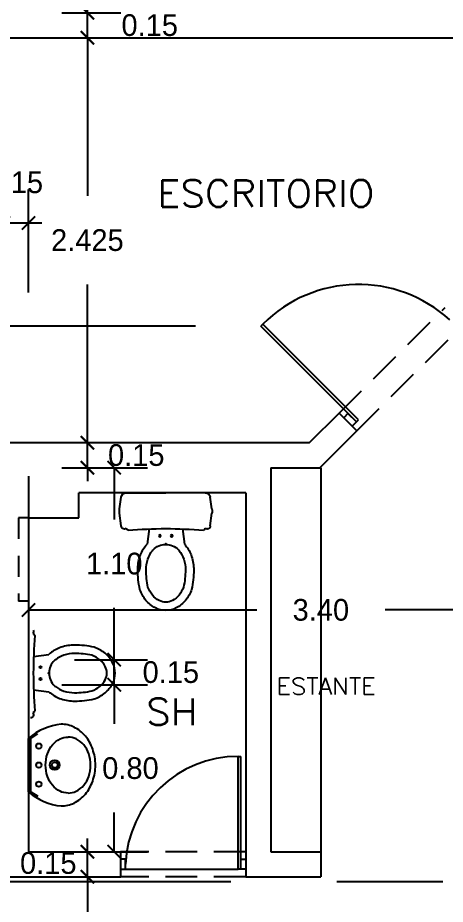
# Model space of a CAD drawing. Header units: millimetres. Extents: x 223 to 336, y 70 to 137.
# Drawn here: x 262.91 to 265.47, y 122.43 to 127.74 of the extents above; entities that cross this region are included whole.
import ezdxf

# ---------------------------------------------------------------- set-up
doc = ezdxf.new("R2010")
doc.units = ezdxf.units.MM
doc.linetypes.add('CENTERX2', pattern=[101.6, 63.5, -12.7, 12.7, -12.7])
doc.linetypes.add('HIDDEN', pattern=[9.525, 6.35, -3.175])
doc.layers.add('COTAS', color=3, linetype='Continuous', lineweight=9)
for name, color, linetype in [('linea-corte', 140, 'CENTERX2'), ('MUEBLES', 253, 'Continuous'), ('MUROS', 5, 'Continuous'), ('pisos', 8, 'Continuous'), ('PROYECCIONES', 6, 'HIDDEN'), ('PUERTAS', 2, 'Continuous'), ('TEXTOS', 4, 'Continuous')]:
    doc.layers.add(name, color=color, linetype=linetype)
doc.styles.add('ROMANS', font='romans.shx', dxfattribs={"height": 0.05})
doc.dimstyles.new('ISO-25', dxfattribs={"dimtxt": 0.13, "dimasz": 0.08, "dimexe": 0.2, "dimexo": 0.2, "dimgap": 0.2, "dimtad": 0, "dimtih": 1, "dimtoh": 1, "dimdec": 3, "dimdsep": 46, "dimtxsty": 'Standard', "dimblk": 'ARCHTICK', "dimcen": 3, "dimadec": 0, "dimazin": 0, "dimtfac": 1, "dimtdec": 3, "dimtmove": 0, "dimatfit": 3, "dimldrblk": 'ARCHTICK', "dimfxl": 1, "dimarcsym": 0})

# ---------------------------------------------------------------- blocks, each defined once
blk = doc.blocks.new('_ARCHTICK')
at = {"color": 0, "linetype": 'ByBlock', "const_width": 0.15}
blk.add_lwpolyline([(-0.5, -0.5), (0.5, 0.5)], dxfattribs=at)
blk = doc.blocks.new('*D173')
at = {"layer": 'COTAS', "color": 0, "lineweight": -2, "ltscale": 0.05, "transparency": 16777216}
for p, q in [((262.9788, 124.9958), (262.9788, 123.9937)), ((266.4788, 124.6208), (266.4788, 123.9937)), ((262.9788, 124.1937), (264.3446, 124.1937)), ((266.4788, 124.1937), (265.1129, 124.1937))]:
    blk.add_line(p, q, dxfattribs=at)
at = {"layer": 'Defpoints', "color": 0, "ltscale": 0.05, "transparency": 16777216}
for p in [(262.9788, 125.1958), (266.4788, 124.8208), (262.9788, 124.1937)]:
    blk.add_point(p, dxfattribs=at)
at = {"layer": 'COTAS', "color": 0, "lineweight": -2, "ltscale": 0.05, "transparency": 16777216, "xscale": 0.08, "yscale": 0.08, "zscale": 0.08, "rotation": 180}
blk.add_blockref('_ARCHTICK', (262.9788, 124.1937), dxfattribs=at)
at = {"layer": 'COTAS', "color": 0, "lineweight": -2, "ltscale": 0.05, "transparency": 16777216, "xscale": 0.08, "yscale": 0.08, "zscale": 0.08}
blk.add_blockref('_ARCHTICK', (266.4788, 124.1937), dxfattribs=at)
at = {"layer": 'COTAS', "color": 0, "ltscale": 0.05, "transparency": 16777216, "insert": (264.7288, 124.1937), "char_height": 0.13, "attachment_point": 5}
blk.add_mtext('3.40', dxfattribs=at)
blk = doc.blocks.new('*D175')
at = {"layer": 'COTAS', "color": 0, "lineweight": -2, "ltscale": 0.05, "transparency": 16777216}
for p, q in [((263.1788, 125.0458), (263.6915, 125.0458)), ((263.4915, 125.0458), (263.4915, 124.7358)), ((263.4915, 123.8958), (263.4915, 124.2058)), ((263.2538, 123.8958), (263.6915, 123.8958))]:
    blk.add_line(p, q, dxfattribs=at)
at = {"layer": 'Defpoints', "color": 0, "ltscale": 0.05, "transparency": 16777216}
for p in [(262.9788, 125.0458), (263.4915, 125.0458), (263.0538, 123.8958)]:
    blk.add_point(p, dxfattribs=at)
at = {"layer": 'COTAS', "color": 0, "lineweight": -2, "ltscale": 0.05, "transparency": 16777216, "xscale": 0.08, "yscale": 0.08, "zscale": 0.08}
for p, rotation in [((263.4915, 125.0458), 90), ((263.4915, 123.8958), 270)]:
    blk.add_blockref('_ARCHTICK', p, dxfattribs=dict(at, rotation=rotation))
at = {"layer": 'COTAS', "color": 0, "ltscale": 0.05, "transparency": 16777216, "insert": (263.4915, 124.4708), "char_height": 0.13, "attachment_point": 5}
blk.add_mtext('1.10', dxfattribs=at)
blk = doc.blocks.new('*D192')
at = {"layer": 'COTAS', "color": 0, "lineweight": -2, "ltscale": 0.05, "transparency": 16777216}
for p, q in [((263.2931, 122.5958), (263.5308, 122.5958)), ((263.3308, 122.5958), (263.3308, 122.3608)), ((263.3308, 121.5958), (263.3308, 121.8308)), ((263.2931, 121.5958), (263.5308, 121.5958))]:
    blk.add_line(p, q, dxfattribs=at)
at = {"layer": 'Defpoints', "color": 0, "ltscale": 0.05, "transparency": 16777216}
for p in [(263.0931, 122.5958), (263.3308, 122.5958), (263.0931, 121.5958)]:
    blk.add_point(p, dxfattribs=at)
at = {"layer": 'COTAS', "color": 0, "lineweight": -2, "ltscale": 0.05, "transparency": 16777216, "xscale": 0.08, "yscale": 0.08, "zscale": 0.08}
for p, rotation in [((263.3308, 122.5958), 90), ((263.3308, 121.5958), 270)]:
    blk.add_blockref('_ARCHTICK', p, dxfattribs=dict(at, rotation=rotation))
at = {"layer": 'COTAS', "color": 0, "ltscale": 0.05, "transparency": 16777216, "insert": (263.3308, 122.0958), "char_height": 0.13, "attachment_point": 5}
blk.add_mtext('1.00', dxfattribs=at)
blk = doc.blocks.new('*D193')
at = {"layer": 'COTAS', "color": 0, "lineweight": -2, "ltscale": 0.05, "transparency": 16777216}
for p, q in [((263.3308, 122.7458), (263.3308, 122.8258)), ((263.1788, 122.7458), (263.5308, 122.7458)), ((263.3308, 122.5958), (263.3308, 122.7458)), ((263.3308, 122.5958), (263.3308, 122.7458)), ((263.2931, 122.5958), (263.5308, 122.5958)), ((263.3308, 122.5958), (263.3308, 122.5158))]:
    blk.add_line(p, q, dxfattribs=at)
at = {"layer": 'Defpoints', "color": 0, "ltscale": 0.05, "transparency": 16777216}
for p in [(262.9788, 122.7458), (263.3308, 122.7458), (263.0931, 122.5958)]:
    blk.add_point(p, dxfattribs=at)
at = {"layer": 'COTAS', "color": 0, "lineweight": -2, "ltscale": 0.05, "transparency": 16777216, "xscale": 0.08, "yscale": 0.08, "zscale": 0.08}
for p, rotation in [((263.3308, 122.7458), 270), ((263.3308, 122.5958), 90)]:
    blk.add_blockref('_ARCHTICK', p, dxfattribs=dict(at, rotation=rotation))
at = {"layer": 'COTAS', "color": 0, "ltscale": 0.05, "transparency": 16777216, "insert": (263.0967, 122.6772), "char_height": 0.13, "attachment_point": 5}
blk.add_mtext('0.15', dxfattribs=at)
blk = doc.blocks.new('*D194')
at = {"layer": 'COTAS', "color": 0, "lineweight": -2, "ltscale": 0.05, "transparency": 16777216}
for p, q in [((263.1788, 123.7458), (263.6915, 123.7458)), ((263.4915, 123.7458), (263.4915, 123.5108)), ((263.4915, 122.7458), (263.4915, 122.9808)), ((263.1788, 122.7458), (263.6915, 122.7458))]:
    blk.add_line(p, q, dxfattribs=at)
at = {"layer": 'Defpoints', "color": 0, "ltscale": 0.05, "transparency": 16777216}
for p in [(262.9788, 123.7458), (263.4915, 123.7458), (262.9788, 122.7458)]:
    blk.add_point(p, dxfattribs=at)
at = {"layer": 'COTAS', "color": 0, "lineweight": -2, "ltscale": 0.05, "transparency": 16777216, "xscale": 0.08, "yscale": 0.08, "zscale": 0.08}
for p, rotation in [((263.4915, 123.7458), 90), ((263.4915, 122.7458), 270)]:
    blk.add_blockref('_ARCHTICK', p, dxfattribs=dict(at, rotation=rotation))
at = {"layer": 'COTAS', "color": 0, "ltscale": 0.05, "transparency": 16777216, "insert": (263.5887, 123.2458), "char_height": 0.13, "attachment_point": 5}
blk.add_mtext('0.80', dxfattribs=at)
blk = doc.blocks.new('*D195')
at = {"layer": 'COTAS', "color": 0, "lineweight": -2, "ltscale": 0.05, "transparency": 16777216}
for p, q in [((263.4915, 123.8958), (263.4915, 123.9758)), ((263.2538, 123.8958), (263.6915, 123.8958)), ((263.4915, 123.7458), (263.4915, 123.8958)), ((263.4915, 123.7458), (263.4915, 123.8958)), ((263.1788, 123.7458), (263.6915, 123.7458)), ((263.4915, 123.7458), (263.4915, 123.6658))]:
    blk.add_line(p, q, dxfattribs=at)
at = {"layer": 'Defpoints', "color": 0, "ltscale": 0.05, "transparency": 16777216}
for p in [(263.0538, 123.8958), (263.4915, 123.8958), (262.9788, 123.7458)]:
    blk.add_point(p, dxfattribs=at)
at = {"layer": 'COTAS', "color": 0, "lineweight": -2, "ltscale": 0.05, "transparency": 16777216, "xscale": 0.08, "yscale": 0.08, "zscale": 0.08}
for p, rotation in [((263.4915, 123.8958), 270), ((263.4915, 123.7458), 90)]:
    blk.add_blockref('_ARCHTICK', p, dxfattribs=dict(at, rotation=rotation))
at = {"layer": 'COTAS', "color": 0, "ltscale": 0.05, "transparency": 16777216, "insert": (263.8305, 123.8208), "char_height": 0.13, "attachment_point": 5}
blk.add_mtext('0.15', dxfattribs=at)
blk = doc.blocks.new('*D240')
at = {"layer": 'COTAS', "color": 0, "lineweight": -2, "ltscale": 0.05, "transparency": 16777216}
for p, q in [((263.3308, 125.1958), (263.3308, 125.2758)), ((263.1788, 125.1958), (263.5308, 125.1958)), ((263.3308, 125.0458), (263.3308, 125.1958)), ((263.3308, 125.0458), (263.3308, 125.1958)), ((263.1788, 125.0458), (263.5308, 125.0458)), ((263.3308, 125.0458), (263.3308, 124.9658))]:
    blk.add_line(p, q, dxfattribs=at)
at = {"layer": 'Defpoints', "color": 0, "ltscale": 0.05, "transparency": 16777216}
for p in [(262.9788, 125.1958), (263.3308, 125.1958), (262.9788, 125.0458)]:
    blk.add_point(p, dxfattribs=at)
at = {"layer": 'COTAS', "color": 0, "lineweight": -2, "ltscale": 0.05, "transparency": 16777216, "xscale": 0.08, "yscale": 0.08, "zscale": 0.08}
for p, rotation in [((263.3308, 125.1958), 270), ((263.3308, 125.0458), 90)]:
    blk.add_blockref('_ARCHTICK', p, dxfattribs=dict(at, rotation=rotation))
at = {"layer": 'COTAS', "color": 0, "ltscale": 0.05, "transparency": 16777216, "insert": (263.6234, 125.1208), "char_height": 0.13, "attachment_point": 5}
blk.add_mtext('0.15', dxfattribs=at)
blk = doc.blocks.new('*D241')
at = {"layer": 'COTAS', "color": 0, "lineweight": -2, "ltscale": 0.05, "transparency": 16777216}
for p, q in [((263.1788, 127.6208), (263.5308, 127.6208)), ((263.3308, 127.6208), (263.3308, 126.6733)), ((263.3308, 125.1958), (263.3308, 126.1433)), ((263.1788, 125.1958), (263.5308, 125.1958))]:
    blk.add_line(p, q, dxfattribs=at)
at = {"layer": 'Defpoints', "color": 0, "ltscale": 0.05, "transparency": 16777216}
for p in [(262.9788, 127.6208), (263.3308, 127.6208), (262.9788, 125.1958)]:
    blk.add_point(p, dxfattribs=at)
at = {"layer": 'COTAS', "color": 0, "lineweight": -2, "ltscale": 0.05, "transparency": 16777216, "xscale": 0.08, "yscale": 0.08, "zscale": 0.08}
for p, rotation in [((263.3308, 127.6208), 90), ((263.3308, 125.1958), 270)]:
    blk.add_blockref('_ARCHTICK', p, dxfattribs=dict(at, rotation=rotation))
at = {"layer": 'COTAS', "color": 0, "ltscale": 0.05, "transparency": 16777216, "insert": (263.3308, 126.4083), "char_height": 0.13, "attachment_point": 5}
blk.add_mtext('2.425', dxfattribs=at)
blk = doc.blocks.new('*D242')
at = {"layer": 'COTAS', "color": 0, "lineweight": -2, "ltscale": 0.05, "transparency": 16777216}
for p, q in [((263.3308, 127.7708), (263.3308, 127.8508)), ((263.1788, 127.7708), (263.5308, 127.7708)), ((263.3308, 127.6208), (263.3308, 127.7708)), ((263.3308, 127.6208), (263.3308, 127.7708)), ((263.1788, 127.6208), (263.5308, 127.6208)), ((263.3308, 127.6208), (263.3308, 127.5408))]:
    blk.add_line(p, q, dxfattribs=at)
at = {"layer": 'Defpoints', "color": 0, "ltscale": 0.05, "transparency": 16777216}
for p in [(262.9788, 127.7708), (263.3308, 127.7708), (262.9788, 127.6208)]:
    blk.add_point(p, dxfattribs=at)
at = {"layer": 'COTAS', "color": 0, "lineweight": -2, "ltscale": 0.05, "transparency": 16777216, "xscale": 0.08, "yscale": 0.08, "zscale": 0.08}
for p, rotation in [((263.3308, 127.7708), 270), ((263.3308, 127.6208), 90)]:
    blk.add_blockref('_ARCHTICK', p, dxfattribs=dict(at, rotation=rotation))
at = {"layer": 'COTAS', "color": 0, "ltscale": 0.05, "transparency": 16777216, "insert": (263.7041, 127.6958), "char_height": 0.13, "attachment_point": 5}
blk.add_mtext('0.15', dxfattribs=at)
blk = doc.blocks.new('Lavats14')
for p, q in [((-0.16, 0), (0.16, 0)), ((-0.16, -0.014), (-0.1871, -0.0546)), ((-0.16, -0.014), (0.16, -0.014)), ((0.16, -0.014), (0.1871, -0.0546))]:
    blk.add_line(p, q)
for points in [[(-0.1679, -0.2366, -0.115976), (-0.1565, -0.1883, -0.104098), (-0.1206, -0.1429, -0.090776), (-0.0674, -0.113, -0.083177), (0, -0.1017, -0.083177), (0.0674, -0.113, -0.090776), (0.1206, -0.1429, -0.104098), (0.1565, -0.1883, -0.115976), (0.1679, -0.2366, -0.115976)], [(-0.245, -0.1961, 0.115976), (-0.2271, -0.2721, 0.104098), (-0.1732, -0.3402, 0.090776), (-0.0957, -0.3839, 0.083177), (0, -0.4, 0.083177), (0.0957, -0.3839, 0.090776), (0.1732, -0.3402, 0.104098), (0.2271, -0.2721, 0.115976), (0.245, -0.1961, 0.115976)], [(-0.1679, -0.2366, 0.115976), (-0.1565, -0.285, 0.104098), (-0.1206, -0.3304, 0.090776), (-0.0674, -0.3603, 0.083177), (0, -0.3716, 0.083177), (0.0674, -0.3603, 0.090776), (0.1206, -0.3304, 0.104098), (0.1565, -0.285, 0.115976), (0.1679, -0.2366, 0.115976)]]:
    blk.add_lwpolyline(points, format="xyb")
for centre, radius in [((-0.1144, -0.0613), 0.016), ((0, -0.0613), 0.016), ((0.1138, -0.0613), 0.016), ((0, -0.1564), 0.029), ((0, -0.1564), 0.0172)]:
    blk.add_circle(centre, radius)
for centre, start, end in [((0.0997, -0.229), 138.5888, 174.5373), ((-0.0997, -0.229), 5.4627, 41.4112)]:
    blk.add_arc(centre, 0.3463, start, end)
blk = doc.blocks.new('Waters02')
for p, q in [((-0.2369, 0), (0, 0)), ((0, 0), (0.2369, 0)), ((0.2369, 0), (0, 0)), ((-0.2763, -0.0968), (-0.2666, -0.0259)), ((0.2763, -0.0968), (0.2666, -0.0259)), ((-0.2665, -0.1989), (-0.2764, -0.1232)), ((0.2665, -0.1989), (0.2764, -0.1232)), ((-0.0999, -0.2168), (-0.1124, -0.3084)), ((0.1001, -0.2168), (0.1123, -0.3084))]:
    blk.add_line(p, q)
for points in [[(-0.1124, -0.3084, 0.013963), (-0.1187, -0.3158, 0.089637), (-0.1546, -0.3811, 0.081306), (-0.1679, -0.462, 0.056545), (-0.1546, -0.5792, 0.089637), (-0.1187, -0.6444, 0.104644), (-0.0624, -0.69, 0.118458), (0, -0.705, 0.108474)], [(0, -0.705, 0.118458), (0.0624, -0.69, 0.104644), (0.1187, -0.6444, 0.089637), (0.1546, -0.5792, 0.056545), (0.1679, -0.462, 0.081306), (0.1546, -0.3811, 0.089637), (0.1187, -0.3158, 0.014084), (0.1123, -0.3084, 0.108474)], [(-0.0754, -0.3421, 0.013963), (-0.0799, -0.3474, 0.089637), (-0.1073, -0.397, 0.081306), (-0.1179, -0.462, 0.055176), (-0.1065, -0.5655, 0.085892), (-0.0799, -0.6129, 0.104644), (-0.0397, -0.6455, 0.118458), (0, -0.655, 0.118458)], [(0, -0.655, 0.118458), (0.0397, -0.6455, 0.104644), (0.0799, -0.6129, 0.085892), (0.1065, -0.5655, 0.055176), (0.1179, -0.462, 0.081306), (0.1073, -0.397, 0.089637), (0.0799, -0.3474, 0.014084), (0.0753, -0.342, 0.014084)]]:
    blk.add_lwpolyline(points, format="xyb")
for centre in [(-0.0351, -0.2578), (0.0352, -0.2578)]:
    blk.add_circle(centre, 0.00635)
for centre, radius, start, end in [((-0.2369, -0.03), 0.03, 90, 172.2348), ((0.2369, -0.03), 0.03, 7.7652, 90), ((-0.1772, -0.1103), 0.1, 172.2348, 187.4314), ((0.1772, -0.1103), 0.1, 352.5686, 7.7652), ((-0.2368, -0.195), 0.03, 187.4314, 224.9532), ((0.2368, -0.195), 0.03, 315.0468, 352.5686), ((-0.2492, -0.1825), 0.0348, 255.4253, 291.0227), ((-0.223, -0.2095), 0.0148, 201.6897, 259.5639), ((0.0001, -3.0244), 2.8094, 90.0016, 94.6091), ((0.0001, -3.0244), 2.8094, 85.3931, 90.0016), ((-0.0001, -3.0244), 2.8094, 85.3909, 89.9984), ((0.223, -0.2095), 0.0148, 280.4361, 338.3103), ((0.2492, -0.1825), 0.0348, 248.9773, 284.5747), ((0, -0.4116), 0.1025, 42.7314, 137.3026)]:
    blk.add_arc(centre, radius, start, end)
blk.add_point((0, -0.305))
blk = doc.blocks.new('*D296')
at = {"layer": 'COTAS', "color": 0, "lineweight": -2, "ltscale": 0.05, "transparency": 16777216}
for p, q in [((262.8288, 126.0958), (262.8288, 126.7116)), ((262.9788, 126.0958), (262.9788, 126.7116)), ((262.8288, 126.5116), (262.7488, 126.5116)), ((262.8288, 126.5116), (262.9788, 126.5116)), ((262.9788, 126.5116), (263.0588, 126.5116))]:
    blk.add_line(p, q, dxfattribs=at)
at = {"layer": 'Defpoints', "color": 0, "ltscale": 0.05, "transparency": 16777216}
for p in [(262.9788, 126.5116), (262.8288, 125.8958), (262.9788, 125.8958)]:
    blk.add_point(p, dxfattribs=at)
at = {"layer": 'COTAS', "color": 0, "lineweight": -2, "ltscale": 0.05, "transparency": 16777216, "xscale": 0.08, "yscale": 0.08, "zscale": 0.08}
blk.add_blockref('_ARCHTICK', (262.8288, 126.5116), dxfattribs=at)
at = {"layer": 'COTAS', "color": 0, "lineweight": -2, "ltscale": 0.05, "transparency": 16777216, "xscale": 0.08, "yscale": 0.08, "zscale": 0.08, "rotation": 180}
blk.add_blockref('_ARCHTICK', (262.9788, 126.5116), dxfattribs=at)
at = {"layer": 'COTAS', "color": 0, "ltscale": 0.05, "transparency": 16777216, "insert": (262.8965, 126.7545), "char_height": 0.13, "attachment_point": 5}
blk.add_mtext('0.15', dxfattribs=at)
blk = doc.blocks.new('A$C235B6341')
for p, q in [((0.1666, 0.4882), (0.1541, 0.3966)), ((0.3666, 0.4882), (0.3788, 0.3966))]:
    blk.add_line(p, q)
for points in [[(0.1541, 0.3966, 0.013963), (0.1478, 0.3892, 0.089637), (0.1119, 0.3239, 0.081306), (0.0986, 0.243, 0.056545), (0.1119, 0.1258, 0.089637), (0.1478, 0.0606, 0.104644), (0.2041, 0.015, 0.118458), (0.2665, 0, 0.108474)], [(0.2665, 0, 0.118458), (0.3289, 0.015, 0.104644), (0.3852, 0.0606, 0.089637), (0.4211, 0.1258, 0.056545), (0.4344, 0.243, 0.081306), (0.4211, 0.3239, 0.089637), (0.3852, 0.3892, 0.014084), (0.3788, 0.3966, 0.108474)], [(0.1911, 0.3629, 0.013963), (0.1866, 0.3576, 0.089637), (0.1592, 0.308, 0.081306), (0.1486, 0.243, 0.055176), (0.16, 0.1395, 0.085892), (0.1866, 0.0921, 0.104644), (0.2268, 0.0595, 0.118458), (0.2665, 0.05, 0.118458)], [(0.2665, 0.05, 0.118458), (0.3062, 0.0595, 0.104644), (0.3464, 0.0921, 0.085892), (0.373, 0.1395, 0.055176), (0.3844, 0.243, 0.081306), (0.3738, 0.308, 0.089637), (0.3464, 0.3576, 0.014084), (0.3418, 0.363, 0.014084)]]:
    blk.add_lwpolyline(points, format="xyb")
for centre in [(0.2314, 0.4472), (0.3017, 0.4472)]:
    blk.add_circle(centre, 0.00635)
for centre, radius, start, end in [((0.0297, 0.51), 0.03, 187.4314, 224.9532), ((0.0173, 0.5225), 0.0348, 255.4253, 291.0227), ((0.0435, 0.4955), 0.0148, 201.6897, 259.5639), ((0.2666, -2.3194), 2.8094, 90.0016, 94.6091), ((0.2666, -2.3194), 2.8094, 85.3931, 90.0016), ((0.2664, -2.3194), 2.8094, 85.3909, 89.9984), ((0.4895, 0.4955), 0.0148, 280.4361, 338.3103), ((0.5157, 0.5225), 0.0348, 248.9773, 284.5747), ((0.2665, 0.2934), 0.1025, 42.7314, 137.3026)]:
    blk.add_arc(centre, radius, start, end)
blk.add_point((0.2665, 0.4))

msp = doc.modelspace()

# ---------------------------------------------------------------- linework, layer by layer
at = {"layer": 'linea-corte', "ltscale": 0.05}
msp.add_line((279.42895, 122.5646), (240.85601, 122.5646), dxfattribs=at)
at = {"layer": 'MUROS'}
for p, q in [((262.12876, 127.62082), (266.47876, 127.62082)), ((262.12876, 125.19582), (264.66099, 125.19582)), ((262.97876, 125.19582), (264.66099, 125.19582)), ((264.42876, 125.04582), (264.72313, 125.04582)), ((264.27876, 124.89582), (263.27876, 124.89582)), ((263.27876, 124.74582), (263.27876, 124.89582)), ((262.97876, 124.74582), (263.27876, 124.74582)), ((262.97876, 122.74582), (263.52876, 122.74582)), ((264.42876, 122.74582), (264.72876, 122.74582)), ((258.62876, 122.59582), (263.52876, 122.59582)), ((264.27876, 122.59582), (264.72876, 122.59582))]:
    msp.add_line(p, q, dxfattribs=at)
at = {"layer": 'MUROS', "ltscale": 0.05}
for p, q in [((264.66099, 125.19582), (264.83777, 125.37259)), ((264.66099, 125.19582), (264.83777, 125.37259)), ((264.94384, 125.26653), (264.83777, 125.37259)), ((264.94384, 125.26653), (264.83777, 125.37259)), ((264.72313, 125.04582), (264.94384, 125.26653)), ((264.72313, 125.04582), (264.94384, 125.26653)), ((264.42876, 125.04582), (264.42876, 122.74582)), ((264.27876, 124.89582), (264.27876, 122.59582)), ((262.97876, 124.74582), (262.97876, 122.74582)), ((263.52876, 122.74582), (263.52876, 122.59582)), ((264.72876, 122.73862), (264.72876, 122.59582))]:
    msp.add_line(p, q, dxfattribs=at)
at = {"layer": 'pisos', "ltscale": 0.05}
for p, q in [((262.12876, 125.89582), (263.97799, 125.89582)), ((264.72876, 125.04582), (264.72876, 122.73862)), ((263.55876, 122.64082), (264.23376, 122.64082))]:
    msp.add_line(p, q, dxfattribs=at)
at = {"layer": 'PROYECCIONES', "ltscale": 0.03}
for p, q in [((264.83777, 125.37259), (265.47319, 126.00633)), ((264.94384, 125.26653), (265.57926, 125.90027)), ((264.27876, 122.74582), (263.52876, 122.74582)), ((264.27876, 122.59582), (263.52876, 122.59582))]:
    msp.add_line(p, q, dxfattribs=at)
at = {"layer": 'PROYECCIONES', "ltscale": 0.02}
for p, q in [((262.91876, 124.74582), (262.91876, 124.24582)), ((262.97876, 124.74582), (262.91876, 124.74582)), ((262.97876, 124.24582), (262.91876, 124.24582))]:
    msp.add_line(p, q, dxfattribs=at)
at = {"layer": 'PUERTAS', "color": 1}
for p, q in [((264.38112, 125.90561), (264.36839, 125.89288)), ((264.38112, 125.90561), (264.36839, 125.89288)), ((264.95444, 125.33229), (264.38112, 125.90561)), ((264.95444, 125.33229), (264.38112, 125.90561)), ((264.94172, 125.31956), (264.36839, 125.89288)), ((264.94172, 125.31956), (264.36839, 125.89288)), ((264.94172, 125.31956), (264.95444, 125.33229)), ((264.94172, 125.31956), (264.95444, 125.33229)), ((264.23376, 122.64082), (264.23376, 123.31648)), ((264.23376, 123.31648), (264.24876, 123.31648)), ((264.24876, 122.64082), (264.24876, 123.31648)), ((264.24876, 122.64082), (264.23376, 122.64082))]:
    msp.add_line(p, q, dxfattribs=at)
for points in [[(264.91626, 125.29411), (264.94172, 125.31956), (264.8908, 125.37047), (264.86535, 125.34502)], [(264.91626, 125.29411), (264.94172, 125.31956), (264.8908, 125.37047), (264.86535, 125.34502)], [(263.52876, 122.64082), (263.55876, 122.64082), (263.55876, 122.70082), (263.52876, 122.70082)], [(264.27876, 122.64082), (264.24876, 122.64082), (264.24876, 122.70082), (264.27876, 122.70082)]]:
    msp.add_lwpolyline(points, close=True, dxfattribs=at)
at = {"layer": 'PUERTAS'}
for centre, radius, start, end in [((264.95444, 125.33229), 0.8108, 47.5448, 135), ((264.95444, 125.33229), 0.8108, 47.5448, 135), ((264.23376, 122.64082), 0.67567, 90, 177.4552)]:
    msp.add_arc(centre, radius, start, end, dxfattribs=at)

# ---------------------------------------------------------------- block references
at = {"layer": 'MUEBLES', "ltscale": 0.05, "xscale": -1}
msp.add_blockref('Waters02', (263.80009, 124.89582), dxfattribs=at)
at = {"layer": 'MUEBLES', "ltscale": 0.05, "rotation": 90}
msp.add_blockref('Lavats14', (262.97876, 123.26462), dxfattribs=at)
at = {"layer": 'TEXTOS', "ltscale": 0.05, "rotation": 90}
msp.add_blockref('A$C235B6341', (263.49707, 123.54915), dxfattribs=at)

# ---------------------------------------------------------------- texts
at = {"layer": 'TEXTOS', "style": 'ROMANS', "width": 1.065916}
for s, height, p in [('ESCRITORIO', 0.16, (263.74911, 126.60883)), ('ESTANTE', 0.1, (264.46339, 123.68698)), ('SH', 0.16, (263.68275, 123.50331))]:
    msp.add_text(s, height=height, dxfattribs=at).set_placement(p)

# ---------------------------------------------------------------- dimensions: what is measured, and where the dimension line sits
at = {"layer": 'COTAS', "ltscale": 0.05}
for base, p1, p2, picture, middle in [((263.33083, 127.77082), (262.97876, 127.62082), (262.97876, 127.77082), '*D242', (263.7041, 127.69582)), ((263.33083, 125.19582), (262.97876, 125.04582), (262.97876, 125.19582), '*D240', (263.62339, 125.12082)), ((263.49149, 123.89582), (262.97876, 123.74582), (263.05376, 123.89582), '*D195', (263.83048, 123.82082)), ((263.33083, 122.74582), (263.09312, 122.59582), (262.97876, 122.74582), '*D193', (263.09674, 122.67725))]:
    dim = msp.add_linear_dim(base=base, p1=p1, p2=p2, angle=90, dimstyle='ISO-25', override={"dimscale": 1, "dimtmove": 1}, dxfattribs=at)
    dim.commit()
    dim.dimension.update_dxf_attribs({"geometry": picture, "text_midpoint": middle, "dimtype": 160})
dim = msp.add_linear_dim(base=(263.33083, 127.62082), p1=(262.97876, 125.19582), p2=(262.97876, 127.62082), angle=90, dimstyle='ISO-25', override={"dimscale": 1, "dimtmove": 1}, dxfattribs=at)
dim.commit()
dim.dimension.update_dxf_attribs({"geometry": '*D241', "text_midpoint": (263.33083, 126.40832)})
dim = msp.add_linear_dim(base=(262.97876, 126.51164), p1=(262.82876, 125.89582), p2=(262.97876, 125.89582), dimstyle='ISO-25', override={"dimscale": 1, "dimtmove": 1}, dxfattribs=at)
dim.commit()
dim.dimension.update_dxf_attribs({"geometry": '*D296', "text_midpoint": (262.89653, 126.75446), "dimtype": 160})
dim = msp.add_linear_dim(base=(262.97876, 124.19366), p1=(266.47876, 124.82082), p2=(262.97876, 125.19582), text='3.40', dimstyle='ISO-25', override={"dimscale": 1, "dimtmove": 1}, dxfattribs=at)
dim.commit()
dim.dimension.update_dxf_attribs({"geometry": '*D173', "text_midpoint": (264.72876, 124.19366)})
for base, p1, p2, text, picture, middle in [((263.49149, 125.04582), (263.05376, 123.89582), (262.97876, 125.04582), '1.10', '*D175', (263.49149, 124.47082)), ((263.33083, 122.59582), (263.09312, 121.59582), (263.09312, 122.59582), '1.00', '*D192', (263.33083, 122.09582))]:
    dim = msp.add_linear_dim(base=base, p1=p1, p2=p2, angle=90, text=text, dimstyle='ISO-25', override={"dimscale": 1, "dimtmove": 1}, dxfattribs=at)
    dim.commit()
    dim.dimension.update_dxf_attribs({"geometry": picture, "text_midpoint": middle})
dim = msp.add_linear_dim(base=(263.49149, 123.74582), p1=(262.97876, 122.74582), p2=(262.97876, 123.74582), angle=90, text='0.80', dimstyle='ISO-25', override={"dimscale": 1, "dimtmove": 1}, dxfattribs=at)
dim.commit()
dim.dimension.update_dxf_attribs({"geometry": '*D194', "text_midpoint": (263.58871, 123.24582), "dimtype": 160})

doc.saveas('drawing.dxf')
